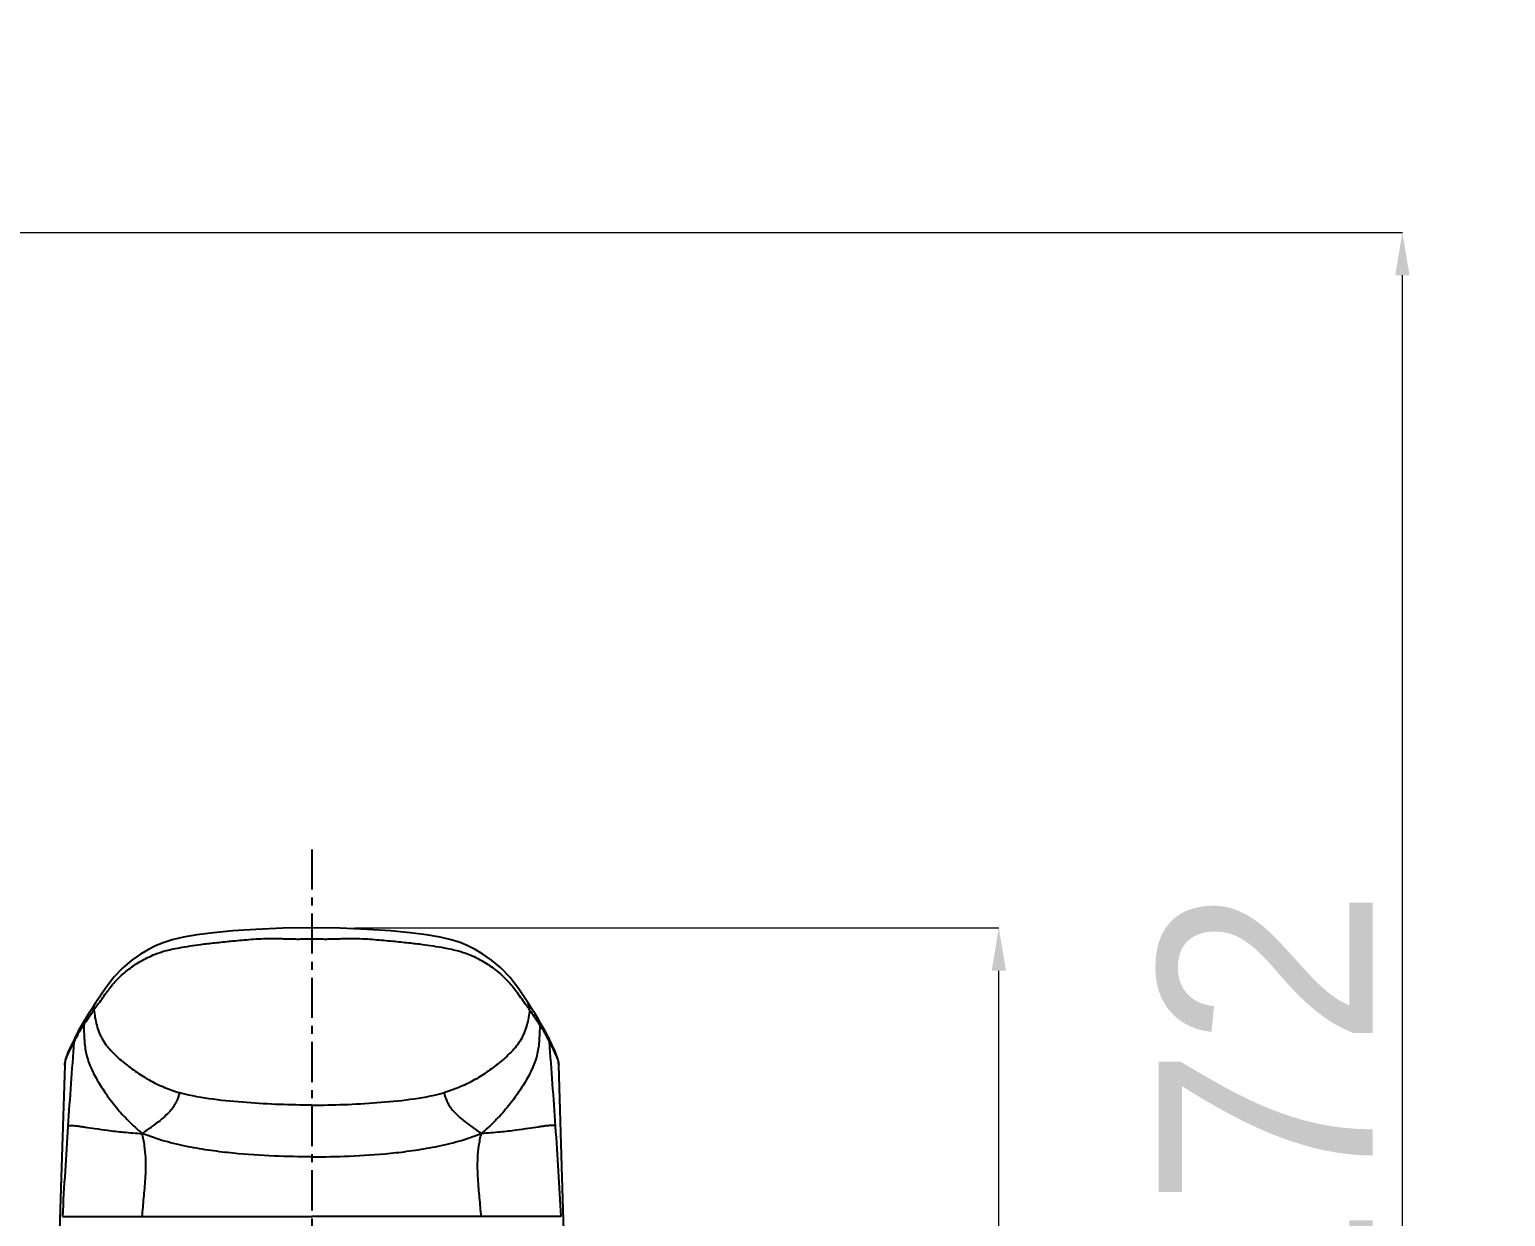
# Model space of a CAD drawing. Header units: millimetres. Extents: x 2282 to 3312, y -216 to 510.
# Drawn here: x 2555.3 to 2693.2, y 124.2 to 235.2 of the extents above; entities that cross this region are included whole.
import ezdxf

# ---------------------------------------------------------------- set-up
doc = ezdxf.new("R2010")
doc.units = ezdxf.units.MM
doc.linetypes.add('CENTER', pattern=[0.6, 0.375, -0.075, 0.075, -0.075])
for name, color, linetype in [('06___PRT_ALL_SURFS', 7, 'Continuous'), ('BODY', 7, 'Continuous'), ('标注', 1, 'Continuous')]:
    doc.layers.add(name, color=color, linetype=linetype)
doc.styles.add('Daelim Dimension', font='')
doc.styles.get('Daelim Dimension').set_extended_font_data('나눔고딕')
doc.dimstyles.new('DEFAULT', dxfattribs={"dimscale": 2, "dimtxt": 2, "dimasz": 2, "dimexe": 0, "dimexo": 2, "dimgap": 1, "dimtad": 1, "dimdec": 1, "dimzin": 9, "dimdsep": 46, "dimtxsty": 'Daelim Dimension', "dimcen": 0.5, "dimclrd": 252, "dimclre": 252, "dimclrt": 3, "dimadec": 1, "dimazin": 0, "dimtfac": 1, "dimtdec": 1, "dimtix": 1, "dimtmove": 0, "dimatfit": 3, "dimfxl": 1, "dimtolj": 1, "dimtzin": 1, "dimlwd": 9, "dimlwe": 9, "dimarcsym": 0})

# ---------------------------------------------------------------- blocks, each defined once
blk = doc.blocks.new('*D5')
at = {"layer": 'BODY', "color": 5, "lineweight": 9, "ltscale": 0.7, "transparency": 16777216}
for p, q in [((2585.66, 151.22), (2645.88, 151.22)), ((2645.88, 48.25), (2645.88, 147.22)), ((2609.42, 44.25), (2645.88, 44.25))]:
    blk.add_line(p, q, dxfattribs=at)
at = {"layer": 'BODY', "color": 5, "ltscale": 0.7, "transparency": 16777216}
for points in [[(2645.21, 147.22), (2646.55, 147.22), (2645.88, 151.22)], [(2645.21, 48.25), (2646.55, 48.25), (2645.88, 44.25)]]:
    blk.add_solid(points, dxfattribs=at)
at = {"layer": 'Defpoints', "color": 0, "ltscale": 0.7, "transparency": 16777216}
for p in [(2581.66, 151.22), (2645.88, 151.22), (2605.42, 44.25)]:
    blk.add_point(p, dxfattribs=at)
at = {"layer": 'BODY', "color": 7, "ltscale": 0.7, "transparency": 16777216, "insert": (2633.06, 96.64), "char_height": 20, "attachment_point": 5, "rotation": 90, "style": 'Daelim Dimension'}
blk.add_mtext('\\A1;107', dxfattribs=at)
blk = doc.blocks.new('*D6')
at = {"layer": 'BODY', "color": 5, "lineweight": 9, "ltscale": 0.7, "transparency": 16777216}
for p, q in [((2485.66, 216.24), (2683.6, 216.24)), ((2683.6, 48.25), (2683.6, 212.24)), ((2609.42, 44.25), (2683.6, 44.25))]:
    blk.add_line(p, q, dxfattribs=at)
at = {"layer": 'BODY', "color": 5, "ltscale": 0.7, "transparency": 16777216}
for points in [[(2682.94, 212.24), (2684.27, 212.24), (2683.6, 216.24)], [(2682.94, 48.25), (2684.27, 48.25), (2683.6, 44.25)]]:
    blk.add_solid(points, dxfattribs=at)
at = {"layer": 'Defpoints', "color": 0, "ltscale": 0.7, "transparency": 16777216}
for p in [(2481.66, 216.24), (2683.6, 216.24), (2605.42, 44.25)]:
    blk.add_point(p, dxfattribs=at)
at = {"layer": 'BODY', "color": 7, "ltscale": 0.7, "transparency": 16777216, "insert": (2670.82, 132.62), "char_height": 20, "attachment_point": 5, "rotation": 90, "style": 'Daelim Dimension'}
blk.add_mtext('\\A1;172', dxfattribs=at)
blk = doc.blocks.new('*D11')
at = {"layer": 'BODY', "color": 5, "lineweight": 9, "ltscale": 0.7, "transparency": 16777216}
for p, q in [((3021.75, 274.5), (2402.76, 274.5)), ((2402.76, 270.5), (2402.76, -75.56)), ((2428.79, -79.56), (2402.76, -79.56))]:
    blk.add_line(p, q, dxfattribs=at)
at = {"layer": 'BODY', "color": 5, "ltscale": 0.7, "transparency": 16777216}
for points in [[(2402.1, 270.5), (2403.43, 270.5), (2402.76, 274.5)], [(2402.1, -75.56), (2403.43, -75.56), (2402.76, -79.56)]]:
    blk.add_solid(points, dxfattribs=at)
at = {"layer": 'Defpoints', "color": 0, "ltscale": 0.7, "transparency": 16777216}
for p in [(3025.75, 274.5), (2402.76, -79.56), (2432.79, -79.56)]:
    blk.add_point(p, dxfattribs=at)
at = {"layer": 'BODY', "color": 7, "ltscale": 0.7, "transparency": 16777216, "insert": (2389.88, 97.47), "char_height": 20, "attachment_point": 5, "rotation": 90, "style": 'Daelim Dimension'}
blk.add_mtext('\\A1;1650', dxfattribs=at)

msp = doc.modelspace()

# ---------------------------------------------------------------- linework, layer by layer
at = {"color": 9, "linetype": 'Continuous'}
for p, q in [((2581.66, 151.22), (2581.66, 150.2)), ((2560.64, 142.57), (2560.67, 142.62)), ((2560.67, 142.62), (2560.76, 142.76)), ((2602.66, 142.62), (2602.72, 142.53)), ((2565.82, 124.25), (2581.66, 124.25)), ((2597.5, 124.25), (2581.66, 124.25)), ((2604.97, 124.25), (2597.5, 124.25))]:
    msp.add_line(p, q, dxfattribs=at)
at = {"color": 7, "linetype": 'Continuous'}
for p, q in [((2561.45, 144.21), (2561.13, 143.7)), ((2561.45, 144.21), (2561.47, 144.24)), ((2601.88, 144.21), (2601.86, 144.24)), ((2602.2, 143.7), (2601.88, 144.21)), ((2602.53, 143.19), (2602.2, 143.7)), ((2560.51, 142.73), (2560.14, 142.12)), ((2560.51, 142.73), (2560.51, 142.73)), ((2602.82, 142.73), (2602.53, 143.19)), ((2602.82, 142.73), (2602.82, 142.73)), ((2603.18, 142.12), (2602.82, 142.73)), ((2559.54, 140.99), (2559.54, 140.99)), ((2603.78, 140.99), (2603.78, 140.99)), ((2604.41, 139.67), (2603.78, 140.99)), ((2558.57, 138.4), (2558.57, 138.41)), ((2604.75, 138.41), (2604.75, 138.4)), ((2594.01, 135.82), (2594.03, 135.83))]:
    msp.add_line(p, q, dxfattribs=at)
for points in [[(2581.66, 151.22), (2578.97, 151.19), (2576.43, 151.09), (2574.28, 150.95), (2572.47, 150.78), (2570.93, 150.59), (2569.66, 150.37), (2568.62, 150.12), (2567.78, 149.84), (2567.07, 149.54), (2566.4, 149.2), (2565.67, 148.78), (2564.85, 148.22), (2563.99, 147.51), (2563.15, 146.63), (2562.34, 145.54), (2561.47, 144.24)], [(2601.86, 144.24), (2600.98, 145.55), (2600.17, 146.63), (2599.33, 147.51), (2598.47, 148.22), (2597.65, 148.78), (2596.93, 149.2), (2596.26, 149.54), (2595.54, 149.85), (2594.7, 150.12), (2593.66, 150.37), (2592.38, 150.59), (2590.85, 150.78), (2589.03, 150.95), (2586.88, 151.09), (2584.33, 151.19), (2581.66, 151.22)], [(2561.13, 143.7), (2560.8, 143.18), (2560.51, 142.73)], [(2560.14, 142.12), (2559.8, 141.51), (2559.54, 140.99)], [(2603.78, 140.99), (2603.52, 141.51), (2603.18, 142.12)], [(2559.54, 140.99), (2558.91, 139.67), (2558.63, 138.87), (2558.57, 138.4)], [(2604.75, 138.4), (2604.69, 138.87), (2604.41, 139.67)]]:
    msp.add_lwpolyline(points, dxfattribs=at)
at = {"color": 9, "linetype": 'Continuous'}
for centre, radius, start, end in [((2562.26, 143.7), 0.96, 147.9099, 150.393), ((2549.14, 153.23), 15.52, 323.1508, 324.2472), ((2614.57, 153.51), 16, 215.714, 216.6731), ((2601.07, 143.7), 0.961, 29.6075, 32.0924), ((2561.32, 142.22), 0.965, 147.9904, 182.5948), ((2628.52, 160.32), 31.34, 213.8735, 214.3828), ((2602, 142.22), 0.965, 357.4059, 32.0069), ((2571.8, 134.64), 13.71, 153.5603, 154.2955), ((2572.31, 134.38), 14.28, 152.6499, 153.5804), ((2570.25, 135.45), 11.95, 150.8604, 152.654), ((2592.82, 135.32), 12.24, 27.0624, 28.977), ((2590.78, 134.27), 14.54, 26.3833, 27.0869), ((2591.61, 134.68), 13.62, 25.7006, 26.3929), ((3432.24, 73.31), 875.39, 175.59237, 176.10949), ((1731.08, 73.31), 875.39, 3.89051, 4.40763), ((2603.56, 138.37), 1.2, 1.7835, 2.6187), ((2022.77, 92.51), 583.07, 3.12035, 3.95234)]:
    msp.add_arc(centre, radius, start, end, dxfattribs=at)
at = {"color": 7, "linetype": 'Continuous'}
msp.add_arc((2590.09, 149.3), 14.04, 285.6971, 286.2157, dxfattribs=at)
at = {"color": 9, "linetype": 'Continuous'}
for points, knots in [([(2561.74, 144.16), (2562.01, 144.52), (2562.38, 145.09), (2562.93, 145.81), (2563.38, 146.32), (2563.88, 146.81), (2564.42, 147.27), (2565.01, 147.7), (2565.64, 148.1), (2566.32, 148.46), (2567.08, 148.82), (2567.84, 149.06), (2568.59, 149.24), (2569.71, 149.46), (2571.06, 149.66), (2572.66, 149.85), (2574.15, 150), (2575.51, 150.13), (2576.7, 150.21), (2577.48, 150.24), (2578.13, 150.24), (2578.62, 150.23), (2579.12, 150.22), (2579.63, 150.2), (2580.13, 150.19), (2580.64, 150.19), (2581.15, 150.2), (2581.49, 150.2), (2581.66, 150.2)], [0, 0, 0, 0, 0.062256, 0.092884, 0.123844, 0.155536, 0.187995, 0.22125, 0.2553, 0.290211, 0.326474, 0.37033, 0.39861, 0.433064, 0.525588, 0.585175, 0.653764, 0.730989, 0.772663, 0.816173, 0.838498, 0.861126, 0.883997, 0.907055, 0.93023, 0.953466, 0.976727, 1, 1, 1, 1]), ([(2581.66, 150.2), (2581.83, 150.2), (2582.17, 150.2), (2582.68, 150.19), (2583.19, 150.19), (2583.7, 150.2), (2584.2, 150.22), (2584.7, 150.23), (2585.19, 150.24), (2585.84, 150.24), (2586.62, 150.21), (2587.81, 150.13), (2589.17, 150), (2590.66, 149.85), (2592.26, 149.66), (2593.61, 149.46), (2594.72, 149.24), (2595.48, 149.06), (2596.24, 148.82), (2597, 148.47), (2597.68, 148.1), (2598.31, 147.7), (2598.9, 147.27), (2599.44, 146.82), (2599.94, 146.33), (2600.39, 145.82), (2600.94, 145.1), (2601.31, 144.54), (2601.58, 144.17)], [0, 0, 0, 0, 0.023258, 0.046505, 0.069727, 0.092888, 0.115932, 0.13879, 0.161406, 0.183721, 0.227214, 0.268876, 0.34609, 0.414688, 0.474304, 0.56692, 0.601425, 0.629751, 0.673668, 0.709935, 0.744832, 0.778869, 0.812113, 0.844562, 0.876247, 0.907196, 0.937807, 1, 1, 1, 1]), ([(2560.76, 142.76), (2560.81, 142.82), (2560.99, 143.1), (2561.17, 143.38), (2561.3, 143.58)], [0, 0, 0, 0, 0.255587, 1, 1, 1, 1]), ([(2561.3, 143.58), (2561.29, 143.68), (2561.3, 143.89), (2561.38, 144.08), (2561.43, 144.17)], [0, 0, 0, 0, 0.501965, 1, 1, 1, 1]), ([(2561.3, 143.58), (2561.33, 143.61), (2561.41, 143.72), (2561.5, 143.83), (2561.56, 143.92)], [0, 0, 0, 0, 0.251487, 1, 1, 1, 1]), ([(2601.74, 143.95), (2601.76, 143.92), (2601.85, 143.8), (2601.95, 143.67), (2602.02, 143.58)], [0, 0, 0, 0, 0.247911, 1, 1, 1, 1]), ([(2602.02, 143.58), (2602.03, 143.68), (2602.02, 143.89), (2601.95, 144.08), (2601.9, 144.17)], [0, 0, 0, 0, 0.501313, 1, 1, 1, 1]), ([(2602.02, 143.58), (2602.06, 143.52), (2602.22, 143.28), (2602.38, 143.03), (2602.5, 142.85)], [0, 0, 0, 0, 0.243672, 1, 1, 1, 1]), ([(2559.8, 141.28), (2559.85, 141.35), (2560.02, 141.66), (2560.21, 141.95), (2560.36, 142.17)], [0, 0, 0, 0, 0.253785, 1, 1, 1, 1]), ([(2560.36, 142.17), (2560.36, 141.75), (2560.37, 141.11), (2560.45, 140.25), (2560.54, 139.6), (2560.71, 138.94), (2560.96, 138.28), (2561.26, 137.62), (2561.74, 136.75), (2562.44, 135.67), (2563.4, 134.39), (2564.53, 133.16), (2565.37, 132.39), (2565.81, 132.01)], [0, 0, 0, 0, 0.106565, 0.16058, 0.21553, 0.272249, 0.331168, 0.391842, 0.453642, 0.580523, 0.714068, 0.854704, 1, 1, 1, 1]), ([(2602.97, 142.17), (2602.97, 141.75), (2602.95, 141.11), (2602.88, 140.25), (2602.78, 139.6), (2602.62, 138.94), (2602.37, 138.28), (2602.06, 137.62), (2601.58, 136.75), (2600.89, 135.67), (2599.92, 134.39), (2598.8, 133.16), (2597.96, 132.39), (2597.52, 132.01)], [0, 0, 0, 0, 0.106565, 0.16058, 0.21553, 0.272249, 0.331168, 0.391842, 0.453642, 0.580523, 0.714068, 0.854704, 1, 1, 1, 1]), ([(2602.97, 142.17), (2603.02, 142.1), (2603.22, 141.8), (2603.4, 141.49), (2603.54, 141.25)], [0, 0, 0, 0, 0.245982, 1, 1, 1, 1]), ([(2558.58, 138.54), (2558.61, 138.71), (2558.72, 139.07), (2558.96, 139.57), (2559.2, 140.08), (2559.36, 140.41), (2559.45, 140.58)], [0, 0, 0, 0, 0.238446, 0.494568, 0.751215, 1, 1, 1, 1]), ([(2603.88, 140.58), (2603.97, 140.41), (2604.09, 140.14), (2604.26, 139.78), (2604.44, 139.42), (2604.64, 138.98), (2604.75, 138.61), (2604.75, 138.42)], [0, 0, 0, 0, 0.250388, 0.378678, 0.509039, 0.76487, 1, 1, 1, 1]), ([(2594.03, 135.83), (2594.09, 135.55), (2594.23, 135.13), (2594.52, 134.59), (2594.84, 134.16), (2595.29, 133.7), (2595.89, 133.19), (2596.64, 132.61), (2597.21, 132.22), (2597.52, 132.01)], [0, 0, 0, 0, 0.160623, 0.246466, 0.34459, 0.463201, 0.610165, 0.789805, 1, 1, 1, 1]), ([(2604.45, 132.7), (2604.44, 132.71), (2604.43, 132.72), (2604.39, 132.73), (2604.35, 132.74), (2604.28, 132.76), (2604.16, 132.76), (2603.98, 132.75), (2603.77, 132.74), (2603.5, 132.71), (2603.19, 132.66), (2602.66, 132.59), (2601.84, 132.46), (2600.66, 132.29), (2599.18, 132.12), (2598.1, 132.04), (2597.52, 132.01)], [0, 0, 0, 0, 0.004121, 0.009151, 0.015369, 0.022719, 0.041593, 0.066422, 0.097495, 0.135254, 0.180196, 0.232921, 0.364363, 0.534982, 0.747916, 1, 1, 1, 1]), ([(2581.66, 129.83), (2580.5, 129.83), (2578.05, 129.88), (2574.91, 130.08), (2572.22, 130.4), (2570.08, 130.75), (2567.92, 131.26), (2566.5, 131.73), (2565.81, 132.01)], [0, 0, 0, 0, 0.216847, 0.457502, 0.586726, 0.721579, 0.860598, 1, 1, 1, 1]), ([(2581.66, 129.83), (2582.83, 129.83), (2585.28, 129.88), (2588.42, 130.08), (2591.11, 130.4), (2593.24, 130.75), (2595.4, 131.26), (2596.82, 131.73), (2597.52, 132.01)], [0, 0, 0, 0, 0.216847, 0.457502, 0.586726, 0.721579, 0.860598, 1, 1, 1, 1]), ([(2597.5, 124.25), (2597.46, 124.83), (2597.35, 126), (2597.22, 127.49), (2597.16, 128.75), (2597.17, 129.78), (2597.27, 130.88), (2597.42, 131.63), (2597.52, 132.01)], [0, 0, 0, 0, 0.222508, 0.452571, 0.575614, 0.70714, 0.848538, 1, 1, 1, 1])]:
    msp.add_open_spline(points, degree=3, knots=knots, dxfattribs=at)
at = {"color": 7, "linetype": 'Continuous'}
for points, knots in [([(2561.3, 143.58), (2561.33, 143.34), (2561.39, 142.85), (2561.55, 142.12), (2561.78, 141.42), (2562.11, 140.76), (2562.53, 140.15), (2563.19, 139.42), (2563.93, 138.76), (2564.71, 138.16), (2565.31, 137.73), (2565.93, 137.32), (2566.78, 136.82), (2567.89, 136.29), (2568.82, 135.97), (2569.3, 135.83)], [0, 0, 0, 0, 0.062499, 0.125048, 0.187568, 0.250087, 0.312594, 0.375123, 0.500055, 0.562541, 0.625048, 0.687538, 0.750021, 0.87502, 1, 1, 1, 1]), ([(2602.02, 143.58), (2602, 143.34), (2601.93, 142.85), (2601.78, 142.12), (2601.54, 141.42), (2601.21, 140.76), (2600.79, 140.15), (2600.13, 139.42), (2599.39, 138.76), (2598.61, 138.16), (2598.01, 137.73), (2597.4, 137.32), (2596.55, 136.82), (2595.43, 136.29), (2594.5, 135.97), (2594.03, 135.83)], [0, 0, 0, 0, 0.062499, 0.125048, 0.187568, 0.250087, 0.312594, 0.375123, 0.500055, 0.562541, 0.625048, 0.687538, 0.750021, 0.87502, 1, 1, 1, 1]), ([(2581.66, 134.66), (2580.66, 134.66), (2578.63, 134.7), (2575.56, 134.88), (2572.47, 135.16), (2570.42, 135.51), (2569.44, 135.79)], [0, 0, 0, 0, 0.244248, 0.496033, 0.749783, 1, 1, 1, 1]), ([(2581.66, 134.66), (2582.66, 134.66), (2584.7, 134.7), (2587.77, 134.88), (2590.85, 135.16), (2592.9, 135.51), (2593.89, 135.79)], [0, 0, 0, 0, 0.244248, 0.496033, 0.749783, 1, 1, 1, 1])]:
    msp.add_open_spline(points, degree=3, knots=knots, dxfattribs=at)
at = {"color": 9, "linetype": 'Continuous'}
for points in [[(2560.36, 142.17), (2560.45, 142.31), (2560.54, 142.44), (2560.64, 142.57)], [(2602.72, 142.53), (2602.8, 142.41), (2602.88, 142.29), (2602.97, 142.17)], [(2559.54, 140.99), (2559.48, 140.86), (2559.45, 140.72), (2559.45, 140.58)], [(2603.78, 140.99), (2603.85, 140.86), (2603.88, 140.72), (2603.88, 140.58)], [(2558.57, 138.41), (2558.57, 138.45), (2558.58, 138.49), (2558.58, 138.54)]]:
    msp.add_open_spline(points, degree=3, dxfattribs=at)
at = {"layer": '06___PRT_ALL_SURFS', "color": 7, "linetype": 'Continuous'}
for p, q in [((2558.57, 138.41), (2558.25, 127.88)), ((2569.31, 135.82), (2569.3, 135.83))]:
    msp.add_line(p, q, dxfattribs=at)
at = {"layer": '06___PRT_ALL_SURFS', "color": 9, "linetype": 'Continuous'}
msp.add_line((2558.35, 124.25), (2565.82, 124.25), dxfattribs=at)
at = {"layer": '06___PRT_ALL_SURFS', "color": 7, "linetype": 'Continuous'}
for points in [[(2605.39, 117.98), (2605.08, 127.88), (2604.75, 138.41)], [(2558.25, 127.88), (2557.94, 117.98), (2557.66, 109.25)]]:
    msp.add_lwpolyline(points, dxfattribs=at)
msp.add_arc((2573.24, 149.3), 14.04, 253.7843, 254.3029, dxfattribs=at)
at = {"layer": '06___PRT_ALL_SURFS', "color": 9, "linetype": 'Continuous'}
msp.add_arc((3140.56, 92.51), 583.07, 176.04766, 176.87965, dxfattribs=at)
for points, knots in [([(2569.3, 135.83), (2569.23, 135.55), (2569.1, 135.13), (2568.81, 134.59), (2568.49, 134.16), (2568.04, 133.7), (2567.44, 133.19), (2566.68, 132.61), (2566.12, 132.22), (2565.81, 132.01)], [0, 0, 0, 0, 0.160623, 0.246466, 0.34459, 0.463201, 0.610165, 0.789805, 1, 1, 1, 1]), ([(2558.87, 132.7), (2558.88, 132.71), (2558.9, 132.72), (2558.93, 132.73), (2558.97, 132.74), (2559.05, 132.76), (2559.17, 132.76), (2559.34, 132.75), (2559.56, 132.74), (2559.82, 132.71), (2560.14, 132.66), (2560.66, 132.59), (2561.48, 132.46), (2562.67, 132.29), (2564.14, 132.12), (2565.22, 132.04), (2565.81, 132.01)], [0, 0, 0, 0, 0.004121, 0.009151, 0.015369, 0.022719, 0.041593, 0.066422, 0.097495, 0.135254, 0.180196, 0.232921, 0.364363, 0.534982, 0.747916, 1, 1, 1, 1]), ([(2565.82, 124.25), (2565.87, 124.83), (2565.97, 126), (2566.11, 127.49), (2566.17, 128.75), (2566.16, 129.78), (2566.05, 130.88), (2565.91, 131.63), (2565.81, 132.01)], [0, 0, 0, 0, 0.222508, 0.452571, 0.575614, 0.70714, 0.848538, 1, 1, 1, 1])]:
    msp.add_open_spline(points, degree=3, knots=knots, dxfattribs=at)
at = {"layer": '标注', "linetype": 'CENTER', "ltscale": 10}
msp.add_line((2581.66, 158.57), (2581.66, -7.96), dxfattribs=at)

# ---------------------------------------------------------------- dimensions: what is measured, and where the dimension line sits
at = {"layer": 'BODY', "ltscale": 0.7}
dim = msp.add_linear_dim(base=(2402.76, -79.56), p1=(3025.75, 274.5), p2=(2432.79, -79.56), angle=90, text='1650', dimstyle='DEFAULT', override={"dimtxt": 10, "dimclrd": 5, "dimclre": 5, "dimclrt": 7}, dxfattribs=at)
dim.commit()
dim.dimension.update_dxf_attribs({"geometry": '*D11', "text_midpoint": (2389.88, 97.47)})
for base, p2, picture, middle in [((2683.6, 216.24), (2481.66, 216.24), '*D6', (2683.6, 132.62)), ((2645.88, 151.22), (2581.66, 151.22), '*D5', (2645.88, 96.64))]:
    dim = msp.add_linear_dim(base=base, p1=(2605.42, 44.25), p2=p2, angle=90, dimstyle='DEFAULT', override={"dimtxt": 10, "dimclrd": 5, "dimclre": 5, "dimclrt": 7}, dxfattribs=at)
    dim.commit()
    dim.dimension.update_dxf_attribs({"geometry": picture, "text_midpoint": middle, "dimtype": 160})

doc.saveas('drawing.dxf')
